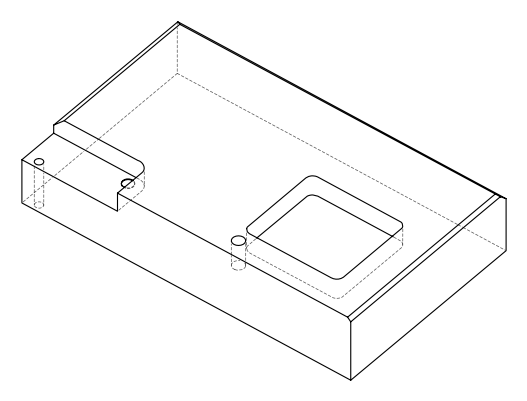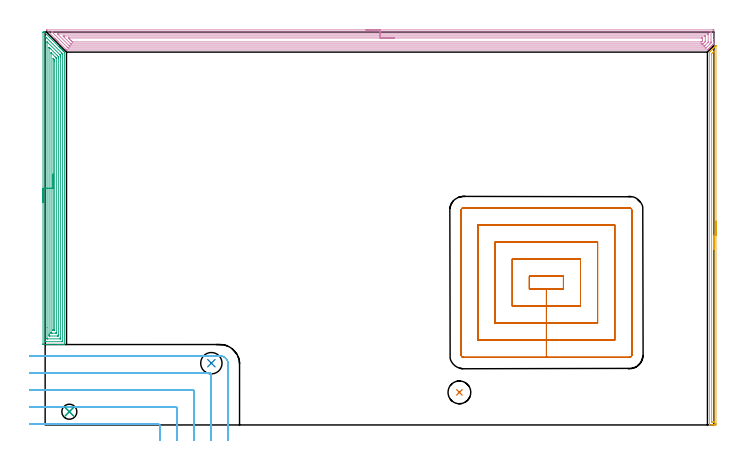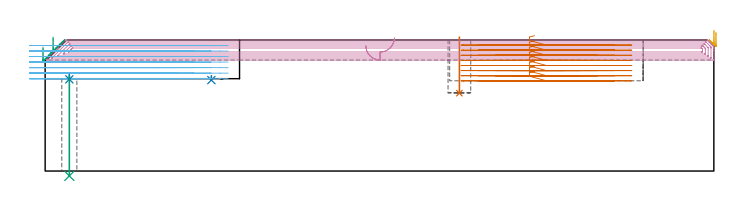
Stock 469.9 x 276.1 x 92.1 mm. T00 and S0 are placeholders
(PLAN: 9 operations, 5 tool changes, 67.9 min)
(1 INDEXABLE_INSERT_DRILL_BLIND_HOLE_FROM_SOLID | STEP1POCKET | NXT0302_003 | 0.16 min | 7462 mm3)
(2 INDEXABLE_INSERT_DRILL_BLIND_HOLE_FROM_SOLID_1 | STEP1POCKET_1 | UGT0302_001 | 0.02 min | 4969 mm3)
(3 AREA_MILL | FG_CHAMFER_SURFACE | UGT0205_001 | 10.45 min | 25511 mm3)
(4 AREA_MILL_1 | FG_CHAMFER_SURFACE_1 | UGT0205_001 | 18.78 min | 45692 mm3)
(5 AREA_MILL_2 | FG_CHAMFER_SURFACE_2 | UGT0205_001 | 4.4 min | 2663 mm3)
(6 MILL_CORNER_NOTCH_RECTANGULAR | CORNER_NOTCH_RECTANGULAR | UGT0201_008 | Follow Part, ap 4, ae 75% | 11.54 min | 203240 mm3)
(7 MILL_RECTANGULAR_POCKET | POCKET_RECTANGULAR_STRAIGHT | UGT0201_008 | Follow Part, ap 4, ae 75% | 22.24 min | 470092 mm3)
(8 SPOT_DRILL | STEP1HOLE | NXT0321_9005460120000 | 0.03 min | 4 mm3)
(9 DRILL_THROUGH_HOLE_INTO_CENTER | STEP1HOLE | NXT0301_077 | 0.29 min | 5648 mm3)
(TOOL NXT0302_003 | Index. Insert Drill 16mm [880-D1600L20-05] | D16 PA176 FL80 Z2)
(TOOL UGT0302_001 | Indexable Insert Drill 15mm | D15 PA180 FL50 Z2)
(TOOL UGT0205_001 | Chamfer Mill 20 x 3 x 45 deg. | D20 FL50 Z2)
(TOOL UGT0201_008 | End Mill 16 mm | D16 FL32 Z4)
(TOOL NXT0321_9005460120000 | NC Spot Drill, 142deg, 12mm, Carbide, Uncoated | D12 PA142 FL30 Z2)
(TOOL NXT0301_077 | Carbide Drill 10.6mm [860.1-1060-053A1-MM 2214] | D10.6 PA140 FL71 Z2)
(OP 1 INDEXABLE_INSERT_DRILL_BLIND_HOLE_FROM_SOLID)
G17 G21 G94 G90
T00 M6
G54
G17 G0 G90 X291.1 Y22.9 S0 M3
G43 Z102.1 H1
G94 G81 G98 Z54.7 F250. R94.1
G80
M5
M2
(OP 2 INDEXABLE_INSERT_DRILL_BLIND_HOLE_FROM_SOLID_1)
G17 G21 G94 G90
T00 M6
G54
G17 G0 G90 X116.8 Y43.4 S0 M3
G43 Z102.1 H0
G94 G81 G98 Z63.9 F250. R66.9
G80
M5
M2
(OP 3 AREA_MILL)
G17 G21 G94 G90
T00 M6
G54
G17 G0 G90 X-1.5 Y156.3 S1061 M3
G43 Z102.1 H0
Z87.1
G94 G1 Y156.338 Z86.228 F250.
Y156.452 Z85.364
Y156.641 Z84.512
Y156.903 Z83.68
Y157.237 Z82.874
Y157.64 Z82.1
Y158.108 Z81.364
Y158.64 Z80.672
Y159.229 Z80.029
Y159.872 Z79.44
Y160.564 Z78.909
Y161.3 Z78.44
Y162.074 Z78.037
Y162.88 Z77.703
Y163.712 Z77.441
Y164.563 Z77.252
Y165.428 Z77.138
Y166.3 Z77.1
Y275.954
X-1.498 Y276.027 Z77.102
X-1.492 Y276.09 Z77.105
X-1.064 Y276.1 Z77.536
X-0.606 Z77.994
X-0.601 Y276.097 Z77.999
X-0.586 Y276.086 Z78.013
X-0.169 Y275.671 Z78.428
X9.593 Y265.907 Z88.193
X9.8 Y265.701 Z88.398
X9.966 Y265.537 Z88.561
X10.128 Y265.373 Z88.726
X10.245 Y265.256 Z88.843
X10.407 Y265.096 Z89.001
X10.564 Y264.937 Z89.162
X10.691 Y264.81 Z89.289
X10.847 Y264.655 Z89.442
X11. Y264.502 Z89.597
X11.137 Y264.364 Z89.735
X11.288 Y264.215 Z89.883
X11.435 Y264.066 Z90.033
X11.583 Y263.918 Z90.181
X11.729 Y263.774 Z90.324
X11.871 Y263.63 Z90.469
X12.028 Y263.473 Z90.626
X12.169 Y263.333 Z90.765
X12.307 Y263.195 Z90.904
X12.474 Y263.027 Z91.072
X12.61 Y262.892 Z91.206
X12.742 Y262.759 Z91.34
X13.499 Y262.003 Z92.095
X13.5 Y261.999 Z92.096
X13.502 Y261.962 Z92.098
X13.5 Y261.694 Z92.1
Y56.646
X13.494 Y56.51 Z92.093
X13.205 Y56.5 Z91.804
X12.748 Z91.347
X12.169 Z90.764
X10.117 Z88.715
X9.525 Z88.12
X8.94 Z87.535
X-1.347 Y56.501 Z77.25
X-1.492 Y56.51 Z77.106
X-1.499 Y56.654 Z77.099
X-1.5 Y57.092 Z77.1
Y166.3
X-0.086 Z78.514
X-0.085 Y272.748 Z78.515
X-0.084 Y272.833 Z78.516
X-0.079 Y273.104 Z78.521
X0.008 Y273.03 Z78.608
X0.213 Y272.833 Z78.813
X0.712 Y272.338 Z79.312
X1.109 Y271.942 Z79.709
X11.806 Y261.244 Z90.406
X11.981 Y261.066 Z90.581
X12.044 Y260.999 Z90.644
X12.077 Y260.962 Z90.677
X12.079 Y260.94 Z90.679
X12.082 Y260.84 Z90.682
X12.086 Y260.437 Z90.686
Y260.352
Y58.875
X12.084 Y58.673 Z90.684
X12.082 Y58.573 Z90.682
X12.079 Y58.525 Z90.679
X12.074 Y58.51 Z90.674
X12.029 Y58.508 Z90.629
X11.657 Y58.501 Z90.257
X0.712 Z79.312
X0.199 Y58.503 Z78.799
X0.008 Y58.51 Z78.608
X-0.079 Y58.518 Z78.521
X-0.084 Y58.789 Z78.516
X-0.085 Y58.875 Z78.515
X-0.086 Y166.3 Z78.514
X1.328 Z79.928
X1.329 Y268.644 Z79.929
Y269.267
X1.332 Z79.932
X10.248 Y260.352 Z88.848
X10.407 Y260.19 Z89.007
X10.584 Y260.005 Z89.184
X10.665 Y259.903 Z89.265
X10.667 Y259.729 Z89.267
X10.67 Y259.461 Z89.27
X10.671 Y259.193 Z89.271
X10.672 Y258.57 Z89.272
X10.671 Y61.282 Z89.271
X10.669 Y60.658 Z89.269
X10.667 Y60.525 Z89.267
X10.665 Y60.515 Z89.265
X10.655 Y60.51 Z89.255
X10.615 Y60.504 Z89.215
X10.562 Y60.501 Z89.162
X1.749 Y60.5 Z80.349
X1.593 Y60.502 Z80.193
X1.437 Y60.506 Z80.037
X1.34 Y60.51 Z79.94
X1.335 Y60.57 Z79.935
X1.332 Y60.658 Z79.932
X1.329 Y60.925 Z79.929
X1.328 Y68.348 Z79.928
Y166.3
X2.743 Z81.343
Y264.81
X2.745 Y265.28 Z81.345
X2.748 Y265.385 Z81.348
X2.749 Y265.391 Z81.349
X2.768 Y265.376 Z81.368
X2.82 Y265.329 Z81.42
X2.923 Y265.228 Z81.523
X3.342 Y264.81 Z81.942
X8.644 Y259.507 Z87.244
X8.688 Y259.461 Z87.288
X9.25 Y258.848 Z87.85
X9.253 Y258.57 Z87.853
X9.257 Y257.95 Z87.857
Y63.332
X9.254 Y62.716 Z87.854
X9.25 Y62.515 Z87.85
X9.055 Y62.509 Z87.655
X8.644 Y62.501 Z87.244
X8.585 Y62.5 Z87.185
X3.298 Z81.898
X2.934 Y62.506 Z81.534
X2.758 Y62.51 Z81.358
X2.75 Y62.609 Z81.35
X2.744 Y63.06 Z81.344
X2.743 Y63.332 Z81.343
Y63.953
Y166.3
X4.157 Z82.757
X4.158 Y261.244 Z82.758
X4.159 Y261.324 Z82.759
X4.163 Y261.406 Z82.763
X4.171 Y261.519 Z82.771
X4.237 Y261.457 Z82.837
X4.456 Y261.244 Z83.056
X7.132 Y258.57 Z85.732
X7.763 Y257.935 Z86.363
X7.823 Y257.868 Z86.423
X7.836 Y257.852 Z86.436
X7.839 Y257.813 Z86.439
X7.842 Y257.759 Z86.442
X7.843 Y257.678 Z86.443
Y257.597
Y65.034
X7.842 Y64.953 Z86.442
X7.839 Y64.79 Z86.439
X7.832 Y64.51 Z86.432
X7.763 Y64.507 Z86.363
X7.488 Y64.502 Z86.088
X4.846 Y64.5 Z83.446
X4.237 Y64.501 Z82.837
X4.197 Y64.502 Z82.797
X4.176 Y64.506 Z82.776
X4.169 Y64.508 Z82.769
X4.164 Y64.547 Z82.764
X4.159 Y64.871 Z82.759
X4.157 Y65.034 Z82.757
Y166.3
X5.571 Z84.171
X5.572 Y257.678 Z84.172
X5.574 Z84.174
X6. Y257.252 Z84.6
X6.231 Y257.02 Z84.831
X6.346 Y256.9 Z84.946
X6.402 Y256.838 Z85.002
X6.422 Y256.811 Z85.022
X6.423 Y256.787 Z85.023
X6.427 Y256.354 Z85.027
X6.429 Y255.895 Z85.029
Y255.461
Y66.898
X6.427 Y66.682 Z85.027
X6.425 Y66.573 Z85.025
X6.422 Y66.522 Z85.022
X6.416 Y66.509 Z85.016
X6.389 Y66.505 Z84.989
X6. Y66.504 Z84.6
X5.607 Y66.508 Z84.207
X5.584 Y66.51 Z84.184
X5.578 Y66.52 Z84.178
X5.575 Y66.561 Z84.175
X5.573 Y66.638 Z84.173
X5.571 Y66.754 Z84.171
Y66.898
Y166.3
Y167.172 Z84.209
Y168.036 Z84.323
Y168.888 Z84.512
Y169.72 Z84.774
Y170.526 Z85.108
Y171.3 Z85.511
Y172.036 Z85.98
Y172.728 Z86.511
Y173.371 Z87.1
Y173.96 Z87.743
Y174.491 Z88.435
Y174.96 Z89.171
Y175.363 Z89.945
Y175.697 Z90.751
Y175.959 Z91.583
Y176.148 Z92.435
Y176.262 Z93.3
Y176.3 Z94.171
G0 Z102.1
M5
M2
(OP 4 AREA_MILL_1)
G17 G21 G94 G90
T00 M6
G54
G17 G0 G90 X225.4 Y277.6 S1061 M3
G43 Z102.1 H0
Z88.
G94 G1 X225.438 Z87.128 F250.
X225.552 Z86.263
X225.741 Z85.412
X226.003 Z84.58
X226.337 Z83.774
X226.74 Z83.
X227.209 Z82.264
X227.74 Z81.572
X228.329 Z80.929
X228.972 Z80.339
X229.664 Z79.808
X230.4 Z79.34
X231.174 Z78.937
X231.98 Z78.603
X232.812 Z78.341
X233.664 Z78.152
X234.529 Z78.038
X235.4 Z78.
X469.268
X469.717 Y277.595 Z78.003
X469.89 Y277.592 Z78.006
X469.9 Y277.415 Z78.182
Y270.991 Z84.604
Y269.592 Z86.004
Y269.229 Z86.366
Y268.453 Z87.146
Y268.348 Z87.25
X469.899 Y268.01 Z87.587
X469.864 Y267.964 Z87.635
X469.647 Y267.747 Z87.853
X469.566 Y267.666 Z87.933
X469.369 Y267.467 Z88.129
X468.804 Y266.904 Z88.696
X468.672 Y266.771 Z88.827
X468.488 Y266.586 Z89.01
X467.961 Y266.061 Z89.539
X467.607 Y265.705 Z89.891
X467.118 Y265.218 Z90.382
X466.726 Y264.824 Z90.772
X466.585 Y264.685 Z90.914
X466.287 Y264.387 Z91.213
X465.845 Y263.944 Z91.653
X465.691 Y263.79 Z91.809
X465.557 Y263.656 Z91.943
X465.401 Y263.501 Z92.091
X465.244 Y263.5 Z92.1
X15.841
X15.035 Y263.506 Z92.093
X14.999 Y263.507 Z92.092
X14.947 Y263.555 Z92.044
X14.556 Y263.944 Z91.656
X9.269 Y269.229 Z86.367
X9.134 Y269.365 Z86.233
X8.968 Y269.53 Z86.067
X8.829 Y269.669 Z85.926
X8.687 Y269.812 Z85.785
X8.534 Y269.964 Z85.633
X8.388 Y270.11 Z85.486
X8.239 Y270.259 Z85.338
X8.101 Y270.398 Z85.199
X7.947 Y270.55 Z85.045
X7.792 Y270.707 Z84.891
X7.667 Y270.832 Z84.766
X7.507 Y270.991 Z84.604
X7.345 Y271.154 Z84.444
X7.233 Y271.266 Z84.332
X7.066 Y271.431 Z84.164
X6.898 Y271.601 Z83.997
X1.085 Y277.416 Z78.184
X0.908 Y277.597 Z78.002
X0.909 Y277.6 Z78.
X235.4
Y276.186 Z79.414
X467.572 Y276.185 Z79.415
X467.858 Y276.18 Z79.42
X467.886 Y276.179 Z79.421
X467.891 Y276.159 Z79.441
X467.897 Y276.124 Z79.476
X467.899 Y276.089 Z79.511
X467.9 Y269.229 Z86.371
X467.899 Y268.816 Z86.784
X467.894 Y268.581 Z87.019
X467.89 Y268.467 Z87.133
X467.787 Y268.348 Z87.252
X467.638 Y268.192 Z87.408
X467.48 Y268.03 Z87.57
X467.196 Y267.746 Z87.854
X464.797 Y265.346 Z90.254
X464.533 Y265.084 Z90.516
X464.44 Y264.996 Z90.604
X464.382 Y264.943 Z90.657
X464.35 Y264.921 Z90.679
X463.811 Y264.915 Z90.685
X16.644
X16.243 Y264.919 Z90.681
X16.047 Y264.921 Z90.679
X15.841 Y265.116 Z90.484
X15.245 Y265.705 Z89.895
X14.947 Y266.003 Z89.597
X4.865 Y276.085 Z79.515
X4.826 Y276.125 Z79.475
X4.788 Y276.168 Z79.432
X4.78 Y276.18 Z79.42
X4.781 Y276.181 Z79.419
X4.815 Y276.183 Z79.417
X5.109 Y276.185 Z79.415
X5.201 Y276.186 Z79.414
X235.4
Y274.772 Z80.828
X465.691 Y274.771 Z80.829
X465.778 Y274.77 Z80.83
X465.847 Y274.768 Z80.832
X465.885 Y274.765 Z80.835
X465.89 Y274.719 Z80.881
X465.896 Y274.514 Z81.086
X465.899 Y274.309 Z81.291
Y269.024 Z86.576
X465.895 Y268.954 Z86.646
X465.89 Y268.902 Z86.698
X465.865 Y268.874 Z86.726
X465.691 Y268.691 Z86.909
X463.743 Y266.743 Z88.857
X463.585 Y266.586 Z89.014
X463.39 Y266.398 Z89.202
X463.335 Y266.346 Z89.254
X463.263 Y266.335 Z89.265
X463.008 Y266.333 Z89.267
X462.375 Y266.329 Z89.271
X17.63
X17.368 Y266.332 Z89.268
X17.194 Y266.336 Z89.264
X17.071 Y266.34 Z89.26
X17.021 Y266.387 Z89.213
X16.814 Y266.586 Z89.014
X8.886 Y274.514 Z81.086
X8.687 Y274.717 Z80.883
X8.645 Y274.766 Z80.834
X8.649 Y274.767 Z80.833
X8.687 Y274.768 Z80.832
X9.32 Y274.771 Z80.829
X9.581 Y274.772 Z80.828
X235.4
Y273.357 Z82.243
X463.288
X463.755 Y273.354 Z82.246
X463.853 Y273.351 Z82.249
X463.89 Y273.349 Z82.251
X463.893 Y273.301 Z82.299
X463.896 Y273.192 Z82.408
X463.9 Y272.754 Z82.846
Y270.112 Z85.488
X463.895 Y269.67 Z85.93
X463.89 Y269.451 Z86.149
X463.886 Y269.347 Z86.253
X463.838 Y269.292 Z86.308
X463.777 Y269.229 Z86.371
X463.397 Y268.846 Z86.754
X462.953 Y268.402 Z87.198
X462.509 Y267.958 Z87.642
X462.376 Y267.828 Z87.772
X462.326 Y267.782 Z87.818
X462.297 Y267.757 Z87.843
X462.265 Y267.75 Z87.85
X462.114 Y267.747 Z87.853
X461.832 Y267.744 Z87.856
X461.219 Y267.743 Z87.857
X460.939
X18.244
X18.168 Y267.745 Z87.855
X18.13 Y267.747 Z87.853
X18.116 Y267.749 Z87.851
X18.051 Y267.81 Z87.79
X17.765 Y268.086 Z87.514
X17.63 Y268.219 Z87.381
X13.158 Y272.692 Z82.908
X13.101 Y272.752 Z82.848
X12.551 Y273.35 Z82.25
X13.158 Y273.355 Z82.245
X13.439 Y273.357 Z82.243
X235.4
Y271.943 Z83.657
X461.292
X461.438 Y271.942 Z83.658
X461.73 Y271.937 Z83.663
X461.891 Y271.934 Z83.666
X461.894 Y271.915 Z83.685
X461.896 Y271.871 Z83.729
X461.9 Y271.201 Z84.399
Y270.991 Z84.609
X461.897 Y270.323 Z85.277
X461.89 Y270.11 Z85.49
X461.874 Y269.785 Z85.815
X461.715 Y269.621 Z85.979
X461.326 Y269.229 Z86.371
X461.27 Y269.179 Z86.421
X461.251 Y269.164 Z86.436
X460.325 Y269.157 Z86.443
X19.419 Y269.158 Z86.442
X19.346 Y269.159 Z86.441
X19.201 Y269.164 Z86.436
X19.139 Y269.171 Z86.429
X19.117 Y269.189 Z86.411
X19.073 Y269.229 Z86.371
X18.524 Y269.774 Z85.826
X18.188 Y270.11 Z85.49
X17.307 Y270.991 Z84.609
X16.736 Y271.563 Z84.037
X16.43 Y271.871 Z83.729
X16.389 Y271.917 Z83.683
X16.374 Y271.935 Z83.665
X16.445 Y271.938 Z83.662
X16.59 Y271.942 Z83.658
X16.663 Y271.943 Z83.657
X16.736
X235.4
X236.272 Z83.695
X237.137 Z83.809
X237.988 Z83.998
X238.82 Z84.26
X239.626 Z84.594
X240.4 Z84.997
X241.136 Z85.465
X241.828 Z85.996
X242.471 Z86.586
X243.061 Z87.229
X243.592 Z87.921
X244.06 Z88.657
X244.463 Z89.431
X244.797 Z90.237
X245.059 Z91.069
X245.248 Z91.92
X245.362 Z92.785
X245.4 Z93.657
G0 Z102.1
M5
M2
(OP 5 AREA_MILL_2)
G17 G21 G94 G90
T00 M6
G54
G17 G0 G90 X471.4 Y143.25 S1061 M3
G43 Z102.1 H0
Z97.6
G94 G1 Y143.212 Z96.728 F250.
Y143.098 Z95.864
Y142.909 Z95.012
Y142.647 Z94.18
Y142.313 Z93.374
Y141.91 Z92.6
Y141.442 Z91.864
Y140.91 Z91.172
Y140.321 Z90.529
Y139.678 Z89.94
Y138.986 Z89.408
Y138.25 Z88.94
Y137.476 Z88.537
Y136.67 Z88.203
Y135.838 Z87.941
Y134.986 Z87.752
Y134.122 Z87.638
Y133.25 Z87.6
Y1.021
X471.399 Y0.615 Z87.601
X471.394 Y0.134 Z87.603
X471.391 Y0.009 Z87.605
X470.917 Y0. Z88.078
X470.642 Z88.353
X470.034 Z88.961
X469.484 Z89.513
X469.15 Z89.846
X468.6 Z90.396
X468.266 Z90.729
X467.264 Z91.736
X466.935 Y0.01 Z92.056
X466.912 Y0.037 Z92.081
X466.904 Y0.053 Z92.09
X466.9 Y0.169 Z92.1
Y261.869
X466.896 Y261.987 Z92.096
X466.913 Y262.01 Z92.08
X467.091 Y262.191 Z91.908
X467.212 Y262.312 Z91.788
X467.383 Y262.484 Z91.615
X468.105 Y263.205 Z90.894
X468.266 Y263.368 Z90.731
X468.998 Y264.098 Z90.001
X469.15 Y264.252 Z89.847
X469.586 Y264.686 Z89.414
X469.891 Y264.991 Z89.108
X470.034 Y265.135 Z88.963
X470.443 Y265.543 Z88.557
X470.487 Y265.587 Z88.513
X470.784 Y265.885 Z88.215
X470.917 Y266.019 Z88.079
X471.3 Y266.4 Z87.7
X471.359 Y266.459 Z87.641
X471.382 Y266.48 Z87.617
X471.395 Y266.483 Z87.604
X471.4 Y266.48 Z87.6
Y133.25
X469.986 Z89.014
Y2.191
X469.985 Y2.085 Z89.015
X469.982 Y2.033 Z89.018
X469.98 Y2.015 Z89.02
X469.944 Y2.01 Z89.056
X469.546 Y2.001 Z89.454
X469.15 Y2. Z89.85
X468.663 Y2.001 Z90.337
X468.43 Y2.007 Z90.57
X468.321 Y2.013 Z90.679
X468.315 Y2.353 Z90.685
X468.314 Y2.402 Z90.686
X468.315 Y260.526 Z90.685
X468.321 Y260.943 Z90.679
X468.522 Y261.16 Z90.478
X468.769 Y261.419 Z90.231
X469.754 Y262.404 Z89.246
X469.85 Y262.497 Z89.15
X469.945 Y262.583 Z89.055
X469.979 Y262.607 Z89.021
X469.985 Y262.361 Z89.015
X469.986 Y262.312 Z89.014
Y133.25
Y132.378 Z89.052
Y131.514 Z89.166
Y130.662 Z89.355
Y129.83 Z89.617
Y129.024 Z89.951
Y128.25 Z90.354
Y127.514 Z90.823
Y126.822 Z91.354
Y126.179 Z91.943
Y125.59 Z92.586
Y125.058 Z93.278
Y124.59 Z94.014
Y124.187 Z94.788
Y123.853 Z95.594
Y123.591 Z96.426
Y123.402 Z97.278
Y123.288 Z98.143
Y123.25 Z99.014
G0 Z102.1
M5
M2
(OP 6 MILL_CORNER_NOTCH_RECTANGULAR)
G17 G21 G94 G90
T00 M6
G54
G17 G0 G90 X80.6 Y-11. S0 M3
G43 Z102.1 H0
Z88.214
G94 G1 Y-8. F250.
Y-0.295 F500.
G3 X79.805 Y0.5 R0.8
G1 X-7.746
X-8. Y0.501
X-11. Y0.517 F250.
G0 Z102.1
X92.6 Y-11.
Z88.214
G1 Y-8.
Y11.705 F500.
G3 X91.805 Y12.5 R0.8
G1 X-7.746
X-8. Y12.501
X-11. Y12.522 F250.
G0 Z102.1
X104.6 Y-11.
Z88.214
G1 Y-8.
Y23.705 F500.
G3 X103.805 Y24.5 R0.8
G1 X-7.746
G2 X-8. Y24.501 R24.
G1 X-11. Y24.533 F250.
G0 Z102.1
X116.6 Y-11.
Z88.214
G1 Y-8.
Y35.704 F500.
G3 X115.804 Y36.5 R0.8
G1 X-7.746
G2 X-8. Y36.503 R12.
G1 X-10.999 Y36.566 F250.
G0 Z102.1
X128.6 Y-11.
Z88.214
G1 Y-8.
Y42.8 F500.
G3 X122.9 Y48.5 R5.7
G1 X-7.746
X-10.746 F250.
G0 Z102.1
X80.6 Y-11.
Z84.328
G1 Y-8.
Y-0.294 F500.
G3 X79.806 Y0.5 R0.8
G1 X-8.
X-11. Y0.502 F250.
G0 Z102.1
X92.6 Y-11.
Z84.328
G1 Y-8.
Y11.705 F500.
G3 X91.805 Y12.5 R0.8
G1 X79.806
X-8.
X-11. Y12.502 F250.
G0 Z102.1
X104.6 Y-11.
Z84.328
G1 Y-8.
Y23.705 F500.
G3 X103.805 Y24.5 R0.8
G1 X91.805
X-8.
X-11. Y24.503 F250.
G0 Z102.1
X116.6 Y-11.
Z84.328
G1 Y-8.
Y35.705 F500.
G3 X115.805 Y36.5 R0.8
G1 X103.805
X-8.
X-11. Y36.506 F250.
G0 Z102.1
X128.6 Y-11.
Z84.328
G1 Y-8.
Y42.8 F500.
G3 X122.9 Y48.5 R5.7
G1 X-7.976
X-10.976 F250.
G0 Z102.1
X80.6 Y-11.
Z80.443
G1 Y-8.
Y-0.294 F500.
G3 X79.806 Y0.5 R0.8
G1 X-8.
X-11. F250.
G0 Z102.1
X92.6 Y-11.
Z80.443
G1 Y-8.
Y11.705 F500.
G3 X91.805 Y12.5 R0.8
G1 X-8.
X-11. F250.
G0 Z102.1
X104.6 Y-11.
Z80.443
G1 Y-8.
Y23.705 F500.
G3 X103.805 Y24.5 R0.8
G1 X-8.
X-11. F250.
G0 Z102.1
X116.6 Y-11.
Z80.443
G1 Y-8.
Y35.705 F500.
G3 X115.805 Y36.5 R0.8
G1 X-8.
X-11. F250.
G0 Z102.1
X128.6 Y-11.
Z80.443
G1 Y-8.
Y42.8 F500.
G3 X122.9 Y48.5 R5.7
G1 X-8.
X-11. F250.
G0 Z102.1
X80.6 Y-11.
Z76.557
G1 Y-8.
Y-0.294 F500.
G3 X79.806 Y0.5 R0.8
G1 X-8.
X-11. F250.
G0 Z102.1
X92.6 Y-11.
Z76.557
G1 Y-8.
Y11.705 F500.
G3 X91.805 Y12.5 R0.8
G1 X-8.
X-11. F250.
G0 Z102.1
X104.6 Y-11.
Z76.557
G1 Y-8.
Y23.705 F500.
G3 X103.805 Y24.5 R0.8
G1 X-8.
X-11. F250.
G0 Z102.1
X116.6 Y-11.
Z76.557
G1 Y-8.
Y35.705 F500.
G3 X115.805 Y36.5 R0.8
G1 X-8.
X-11. F250.
G0 Z102.1
X128.6 Y-11.
Z76.557
G1 Y-8.
Y42.8 F500.
G3 X122.9 Y48.5 R5.7
G1 X-8.
X-11. F250.
G0 Z102.1
X80.6 Y-11.
Z72.671
G1 Y-8.
Y-0.294 F500.
G3 X79.806 Y0.5 R0.8
G1 X-8.
X-11. F250.
G0 Z102.1
X92.6 Y-11.
Z72.671
G1 Y-8.
Y11.705 F500.
G3 X91.805 Y12.5 R0.8
G1 X-8.
X-11. F250.
G0 Z102.1
X104.6 Y-11.
Z72.671
G1 Y-8.
Y23.705 F500.
G3 X103.805 Y24.5 R0.8
G1 X-8.
X-11. F250.
G0 Z102.1
X116.6 Y-11.
Z72.671
G1 Y-8.
Y35.705 F500.
G3 X115.805 Y36.5 R0.8
G1 X-8.
X-11. F250.
G0 Z102.1
X128.6 Y-11.
Z72.671
G1 Y-8.
Y42.8 F500.
G3 X122.9 Y48.5 R5.7
G1 X-8.
X-11. F250.
G0 Z102.1
X80.6 Y-11.
Z68.786
G1 Y-8.
Y-0.294 F500.
G3 X79.806 Y0.5 R0.8
G1 X-8.
X-11. F250.
G0 Z102.1
X92.6 Y-11.
Z68.786
G1 Y-8.
Y11.705 F500.
G3 X91.805 Y12.5 R0.8
G1 X-8.
X-11. F250.
G0 Z102.1
X104.6 Y-11.
Z68.786
G1 Y-8.
Y23.705 F500.
G3 X103.805 Y24.5 R0.8
G1 X-8.
X-11. F250.
G0 Z102.1
X116.6 Y-11.
Z68.786
G1 Y-8.
Y35.705 F500.
G3 X115.805 Y36.5 R0.8
G1 X-8.
X-11. F250.
G0 Z102.1
X128.6 Y-11.
Z68.786
G1 Y-8.
Y42.8 F500.
G3 X122.9 Y48.5 R5.7
G1 X-8.
X-11. F250.
G0 Z102.1
X80.6 Y-11.
Z64.9
G1 Y-8.
Y-0.294 F500.
G3 X79.806 Y0.5 R0.8
G1 X-8.
X-11. F250.
G0 Z102.1
X92.6 Y-11.
Z64.9
G1 Y-8.
Y11.705 F500.
G3 X91.805 Y12.5 R0.8
G1 X-8.
X-11. F250.
G0 Z102.1
X104.6 Y-11.
Z64.9
G1 Y-8.
Y23.705 F500.
G3 X103.805 Y24.5 R0.8
G1 X-8.
X-11. F250.
G0 Z102.1
X116.6 Y-11.
Z64.9
G1 Y-8.
Y35.705 F500.
G3 X115.805 Y36.5 R0.8
G1 X-8.
X-11. F250.
G0 Z102.1
X128.6 Y-11.
Z64.9
G1 Y-8.
Y42.8 F500.
G3 X122.9 Y48.5 R5.7
G1 X-8.
X-11. F250.
G0 Z102.1
M5
M2
(OP 7 MILL_RECTANGULAR_POCKET)
G17 G21 G94 G90
T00 M6
G54
G17 G0 G90 X343.835 Y104.6 S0 M3
G43 Z102.1 H0
Z95.1
G94 G1 X340.3 Z94.153 F250.
Y95.5 Z91.714
X352.25 Z88.512
X364.2 F500.
Y104.6
X340.3
Y95.5
X352.25
Y83.5
X376.2
Y116.6
X328.3
Y83.5
X352.25
Y71.5
X388.2
Y128.6
X316.3
Y71.5
X352.25
Y59.5
X400.2
Y140.6
X304.3
Y59.5
X352.25
Y47.5
X410.5
G3 X412.2 Y49.2 R1.7
G1 Y150.9
G3 X410.5 Y152.6 R1.7
G1 X294.
G3 X292.3 Y150.9 R1.7
G1 Y49.2
G3 X294. Y47.5 R1.7
G1 X352.25
X353.25
G0 X343.835 Y104.6 Z91.512
G1 X340.3 Z90.565 F250.
Y95.5 Z88.127
X352.25 Z84.925
X364.2 F500.
Y104.6
X340.3
Y95.5
X352.25
Y83.5
X376.2
Y116.6
X328.3
Y83.5
X352.25
Y71.5
X388.2
Y128.6
X316.3
Y71.5
X352.25
Y59.5
X400.2
Y140.6
X304.3
Y59.5
X352.25
Y47.5
X410.5
G3 X412.2 Y49.2 R1.7
G1 Y150.9
G3 X410.5 Y152.6 R1.7
G1 X294.
G3 X292.3 Y150.9 R1.7
G1 Y49.2
G3 X294. Y47.5 R1.7
G1 X352.25
X353.25
G0 X343.835 Y104.6 Z87.925
G1 X340.3 Z86.978 F250.
Y95.5 Z84.539
X352.25 Z81.337
X364.2 F500.
Y104.6
X340.3
Y95.5
X352.25
Y83.5
X376.2
Y116.6
X328.3
Y83.5
X352.25
Y71.5
X388.2
Y128.6
X316.3
Y71.5
X352.25
Y59.5
X400.2
Y140.6
X304.3
Y59.5
X352.25
Y47.5
X410.5
G3 X412.2 Y49.2 R1.7
G1 Y150.9
G3 X410.5 Y152.6 R1.7
G1 X294.
G3 X292.3 Y150.9 R1.7
G1 Y49.2
G3 X294. Y47.5 R1.7
G1 X352.25
X353.25
G0 X343.835 Y104.6 Z84.337
G1 X340.3 Z83.39 F250.
Y95.5 Z80.952
X352.25 Z77.75
X364.2 F500.
Y104.6
X340.3
Y95.5
X352.25
Y83.5
X376.2
Y116.6
X328.3
Y83.5
X352.25
Y71.5
X388.2
Y128.6
X316.3
Y71.5
X352.25
Y59.5
X400.2
Y140.6
X304.3
Y59.5
X352.25
Y47.5
X410.5
G3 X412.2 Y49.2 R1.7
G1 Y150.9
G3 X410.5 Y152.6 R1.7
G1 X294.
G3 X292.3 Y150.9 R1.7
G1 Y49.2
G3 X294. Y47.5 R1.7
G1 X352.25
X353.25
G0 X343.835 Y104.6 Z80.75
G1 X340.3 Z79.803 F250.
Y95.5 Z77.364
X352.25 Z74.162
X364.2 F500.
Y104.6
X340.3
Y95.5
X352.25
Y83.5
X376.2
Y116.6
X328.3
Y83.5
X352.25
Y71.5
X388.2
Y128.6
X316.3
Y71.5
X352.25
Y59.5
X400.2
Y140.6
X304.3
Y59.5
X352.25
Y47.5
X410.5
G3 X412.2 Y49.2 R1.7
G1 Y150.9
G3 X410.5 Y152.6 R1.7
G1 X294.
G3 X292.3 Y150.9 R1.7
G1 Y49.2
G3 X294. Y47.5 R1.7
G1 X352.25
X353.25
G0 X343.835 Y104.6 Z77.162
G1 X340.3 Z76.215 F250.
Y95.5 Z73.777
X352.25 Z70.575
X364.2 F500.
Y104.6
X340.3
Y95.5
X352.25
Y83.5
X376.2
Y116.6
X328.3
Y83.5
X352.25
Y71.5
X388.2
Y128.6
X316.3
Y71.5
X352.25
Y59.5
X400.2
Y140.6
X304.3
Y59.5
X352.25
Y47.5
X410.5
G3 X412.2 Y49.2 R1.7
G1 Y150.9
G3 X410.5 Y152.6 R1.7
G1 X294.
G3 X292.3 Y150.9 R1.7
G1 Y49.2
G3 X294. Y47.5 R1.7
G1 X352.25
X353.25
G0 X343.835 Y104.6 Z73.575
G1 X340.3 Z72.628 F250.
Y95.5 Z70.189
X352.25 Z66.987
X364.2 F500.
Y104.6
X340.3
Y95.5
X352.25
Y83.5
X376.2
Y116.6
X328.3
Y83.5
X352.25
Y71.5
X388.2
Y128.6
X316.3
Y71.5
X352.25
Y59.5
X400.2
Y140.6
X304.3
Y59.5
X352.25
Y47.5
X410.5
G3 X412.2 Y49.2 R1.7
G1 Y150.9
G3 X410.5 Y152.6 R1.7
G1 X294.
G3 X292.3 Y150.9 R1.7
G1 Y49.2
G3 X294. Y47.5 R1.7
G1 X352.25
X353.25
G0 X343.835 Y104.6 Z69.987
G1 X340.3 Z69.04 F250.
Y95.5 Z66.602
X352.25 Z63.4
X364.2 F500.
Y104.6
X340.3
Y95.5
X352.25
Y83.5
X376.2
Y116.6
X328.3
Y83.5
X352.25
Y71.5
X388.2
Y128.6
X316.3
Y71.5
X352.25
Y59.5
X400.2
Y140.6
X304.3
Y59.5
X352.25
Y47.5
X410.5
G3 X412.2 Y49.2 R1.7
G1 Y150.9
G3 X410.5 Y152.6 R1.7
G1 X294.
G3 X292.3 Y150.9 R1.7
G1 Y49.2
G3 X294. Y47.5 R1.7
G1 X352.25
X353.25
G0 Z102.1
M5
M2
(OP 8 SPOT_DRILL)
G17 G21 G94 G90
T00 M6
G54
G17 G0 G90 X17. Y9.3 S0 M3
G43 Z102.1 H0
G94 G81 G98 Z64.439 F250. R67.9
G80
M5
M2
(OP 9 DRILL_THROUGH_HOLE_INTO_CENTER)
G17 G21 G94 G90
T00 M6
G54
G17 G0 G90 X17. Y9.3 S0 M3
G43 Z102.1 H1
G94 G73 G98 Z-3.429 F250. Q9.761 R66.9
G80
M5
M2
